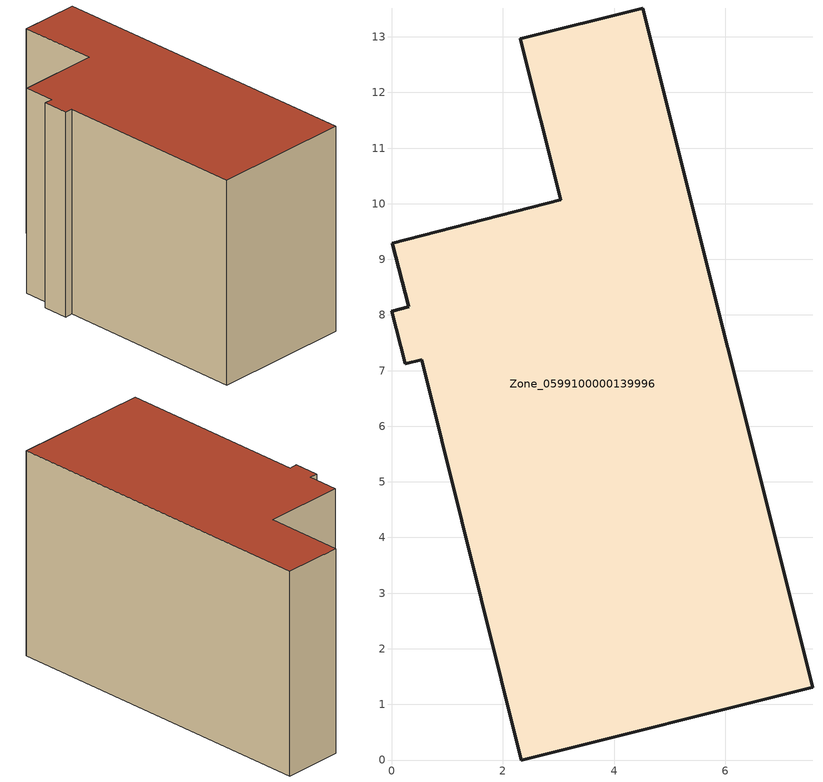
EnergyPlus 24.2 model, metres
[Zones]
Zone_0599100000139996
 floor ground (C_G): 7.57,1.31 2.33,0 0.54,7.2 0.24,7.12 0,8.07 0.3,8.15 0.01,9.29 3.04,10.07 2.31,12.97 4.51,13.52 z0
 wall outside (C_F): 0.3,8.15 0,8.07 0.24,7.12 0.54,7.2 2.33,0 7.57,1.31 4.51,13.52 2.31,12.97 3.04,10.07 0.01,9.29 0.3,8.15 z0:8.03
 roof outside (C_R): 7.57,1.31 4.51,13.52 2.31,12.97 3.04,10.07 0.01,9.29 0.3,8.15 0,8.07 0.24,7.12 0.54,7.2 2.33,0 z8.03
[BUILDING]
Pand.0599100000139996: North Axis=0; Terrain=City; Loads Convergence Tolerance Value=0.04; Temperature Convergence Tolerance Value=0.4; Solar Distribution=FullExterior; Maximum Number of Warmup Days=25; Minimum Number of Warmup Days=1
[Site:Location]
Rotterdam.The.Hague.AP_ZH_NLD Design_Conditions: Latitude=51.96; Longitude=4.45; Time Zone=1; Elevation=-4.5
[SITE:GROUNDTEMPERATURE:BUILDINGSURFACE]
18, 18, 18, 18, 18, 18, 18, 18, 18, 18, 18, 18
[MATERIAL] Thermal Absorptance=0.9; Solar Absorptance=0.7; Visible Absorptance=0.7
Name | Roughness | Thickness | Conductivity | Density | Specific Heat
G.TI.1975-1991 | MediumSmooth | 0.15 | 0.288461 | 540 | 1210
F.TI.1975-1991 | Rough | 0.3 | 0.230769 | 1920 | 840
R.TI.1975-1991 | MediumRough | 0.2 | 0.153846 | 1500 | 1000
[CONSTRUCTION]
C_G: G.TI.1975-1991
C_F: F.TI.1975-1991
C_R: R.TI.1975-1991
[ZONE]
Zone_0599100000139996: Type=1; Multiplier=1; Ceiling Height=Autocalculate; Volume=Autocalculate; Floor Area=autocalculate; Part of Total Floor Area=Yes
[ZONEINFILTRATION:DESIGNFLOWRATE]
Infil_Zone_0599100000139996: Zone or ZoneList or Space or SpaceList=Zone_0599100000139996; Schedule=AlwaysOn; Design Flow Rate Calculation Method=Flow/Area; Flow Rate per Floor Area=0.003; Constant Term Coefficient=1; Temperature Term Coefficient=0; Velocity Term Coefficient=0; Velocity Squared Term Coefficient=0
[HVACTEMPLATE:ZONE:IDEALLOADSAIRSYSTEM]
Zone_0599100000139996: Maximum Heating Supply Air Temperature=50; Minimum Cooling Supply Air Temperature=13; Maximum Heating Supply Air Humidity Ratio=0.0156; Minimum Cooling Supply Air Humidity Ratio=0.0077; Heating Limit=NoLimit; Cooling Limit=NoLimit; Dehumidification Control Type=ConstantSensibleHeatRatio; Cooling Sensible Heat Ratio=0.7; Dehumidification Setpoint=60; Humidification Control Type=None; Humidification Setpoint=30; Outdoor Air Method=None; Outdoor Air Flow Rate per Person=0.00944; Outdoor Air Flow Rate per Zone Floor Area=0; Outdoor Air Flow Rate per Zone=0; Demand Controlled Ventilation Type=None; Outdoor Air Economizer Type=NoEconomizer; Heat Recovery Type=None; Sensible Heat Recovery Effectiveness=0.7; Latent Heat Recovery Effectiveness=0.65
[ZONECONTROL:THERMOSTAT]
ThermostatControl_Zone_0599100000139996: Zone or ZoneList=Zone_0599100000139996; Control Type Schedule=DualSetpointControlType; Control 1=Thermostat_Zone_0599100000139996; Temperature Difference Between Cutout And Setpoint=0
[THERMOSTATSETPOINT:DUALSETPOINT]
Thermostat_Zone_0599100000139996: Heating Setpoint Temperature Schedule=HeatingSetpoint_Zone_0599100000139996; Cooling Setpoint Temperature Schedule=CoolingSetpoint_Zone_0599100000139996
[SCHEDULE:COMPACT]
HeatingSetpoint_Zone_0599100000139996: Through: 12/31, For: AllDays, Until: 24:00, 21
CoolingSetpoint_Zone_0599100000139996: Through: 12/31, For: AllDays, Until: 24:00, 24
DualSetpointControlType: Through: 12/31, For: AllDays, Until: 24:00, 4
AlwaysOn: Through: 12/31, For: AllDays, Until: 24:00, 1
